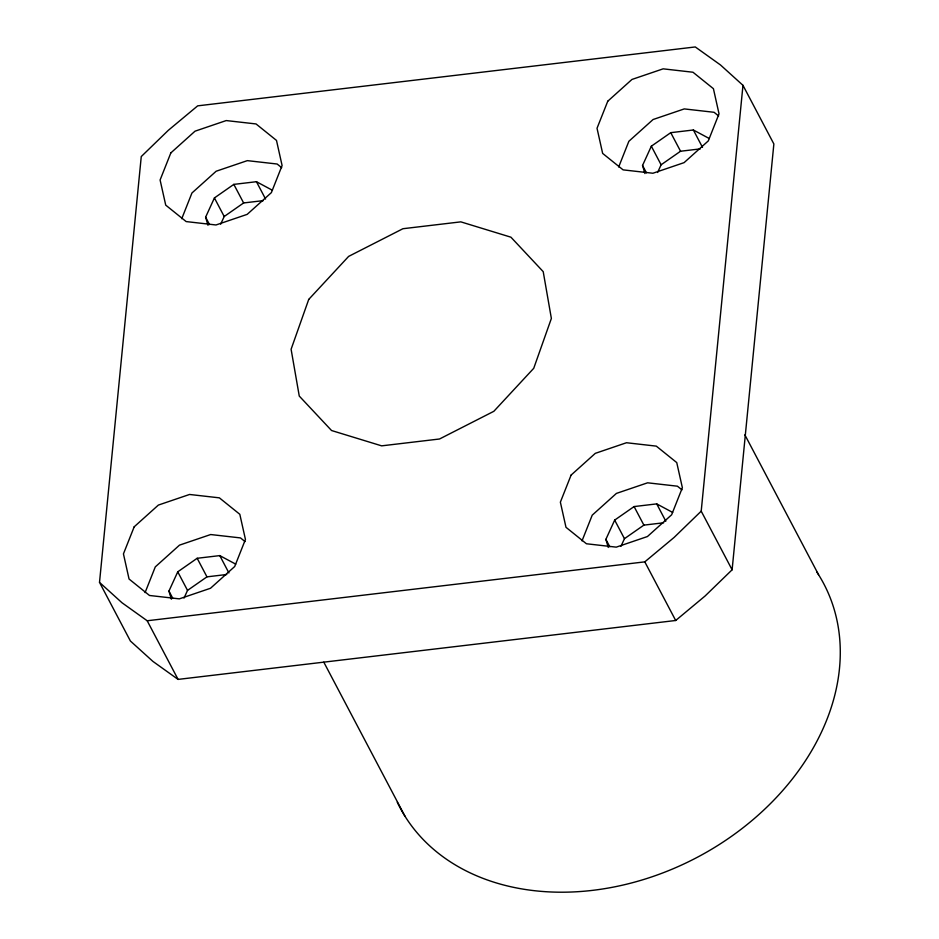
<?xml version="1.0" encoding="UTF-8"?>
<svg xmlns="http://www.w3.org/2000/svg" width="939" height="939" viewBox="0 0 939 939"><rect width="100%" height="100%" fill="white"/><g stroke="black" fill="none" stroke-linecap="round" stroke-linejoin="round"><path stroke-width="1.41" d="M99.511 582.38L141.261 156.555L168.339 130.298L197.683 105.849L695.283 46.95L720.459 64.944L742.972 85.332L773.865 143.972L732.115 569.785L705.025 596.054L675.693 620.491L178.081 679.402L152.916 661.408L130.404 641.02L99.511 582.38L122.011 602.768L147.188 620.761L178.081 679.402M732.115 569.785L701.21 511.156L742.972 85.332M181.755 218.705L191.943 192.988L216.146 171.238L247.333 160.639L277.146 164.02L281.688 167.682M145.087 592.603L155.287 566.886L179.49 545.136L210.676 534.537L240.49 537.918L245.032 541.568M618.684 166.978L628.872 141.273L653.075 119.523L684.261 108.912L714.074 112.293L718.617 115.955M582.016 540.876L592.216 515.171L616.418 493.409L647.605 482.81L677.418 486.191L681.96 489.853M208.012 225.29L205.618 217.167L214.421 197.929L233.834 184.384L256.441 181.708L272.404 190.265M220.677 224.198L224.198 216.51L243.624 202.953L263.389 200.617M171.344 599.176L168.95 591.065L177.753 571.828L197.167 558.282L219.785 555.606L235.736 564.151M184.009 598.096L187.53 590.396L206.956 576.851L226.733 574.504M644.94 173.562L642.546 165.452L651.337 146.202L670.751 132.669L693.369 129.993L709.321 138.538M657.605 172.483L661.115 164.783L680.552 151.238L700.318 148.89M608.272 547.46L605.878 539.35L614.681 520.1L634.095 506.567L656.713 503.891L672.664 512.436M620.937 546.369L624.458 538.681L643.884 525.124L663.662 522.788M701.21 511.156L674.132 537.413L644.8 561.862L147.188 620.761M670.751 132.669L680.552 151.238M634.095 506.567L643.884 525.124M233.834 184.384L243.624 202.953M197.167 558.282L206.956 576.851M693.369 129.993L702.489 147.317M651.337 146.202L661.115 164.783M642.546 165.452L646.455 172.87M744.862 434.827L818.538 574.656M656.713 503.891L665.833 521.215M644.8 561.862L675.693 620.491M614.681 520.1L624.458 538.681M605.878 539.35L609.798 546.768M256.441 181.708L265.573 199.045M214.421 197.929L224.198 216.51M205.618 217.167L209.526 224.597M323.802 662.171L404.979 816.237M219.785 555.606L228.905 572.931M177.753 571.828L187.53 590.396M168.95 591.065L172.87 598.495M816.977 572.227A239.633 183.058 -27.8 0 1 701.633 854.96A239.633 183.058 -27.8 0 1 397.279 802.235M308.731 299.412L291.102 349.261L299.259 396.058L331.549 430.52L381.645 445.849L439.534 438.994L493.844 411.305L533.739 368.299L551.369 318.45L543.212 271.653L510.922 237.191L460.826 221.862L402.937 228.717L348.627 256.406L308.731 299.412M170.839 152.916L160.1 179.983L165.722 205.125L186.168 221.581L215.982 224.973L247.18 214.362L271.371 192.624L282.099 165.546L276.489 140.416L256.042 123.948L226.217 120.568L195.03 131.178L170.839 152.916M134.183 526.814L123.443 553.881L129.054 579.023L149.501 595.479L179.326 598.859L210.512 588.26L234.703 566.51L245.443 539.444L239.821 514.302L219.374 497.846L189.561 494.466L158.374 505.076L134.183 526.814M607.768 101.201L597.028 128.267L602.65 153.409L623.097 169.865L652.91 173.245L684.097 162.635L708.299 140.897L719.028 113.83L713.417 88.689L692.97 72.233L663.145 68.84L631.959 79.451L607.768 101.201M571.1 475.087L560.372 502.165L565.982 527.295L586.429 543.763L616.254 547.144L647.441 536.533L671.631 514.795L682.371 487.717L676.749 462.587L656.302 446.131L626.489 442.738L595.303 453.349L571.1 475.087"/></g></svg>
